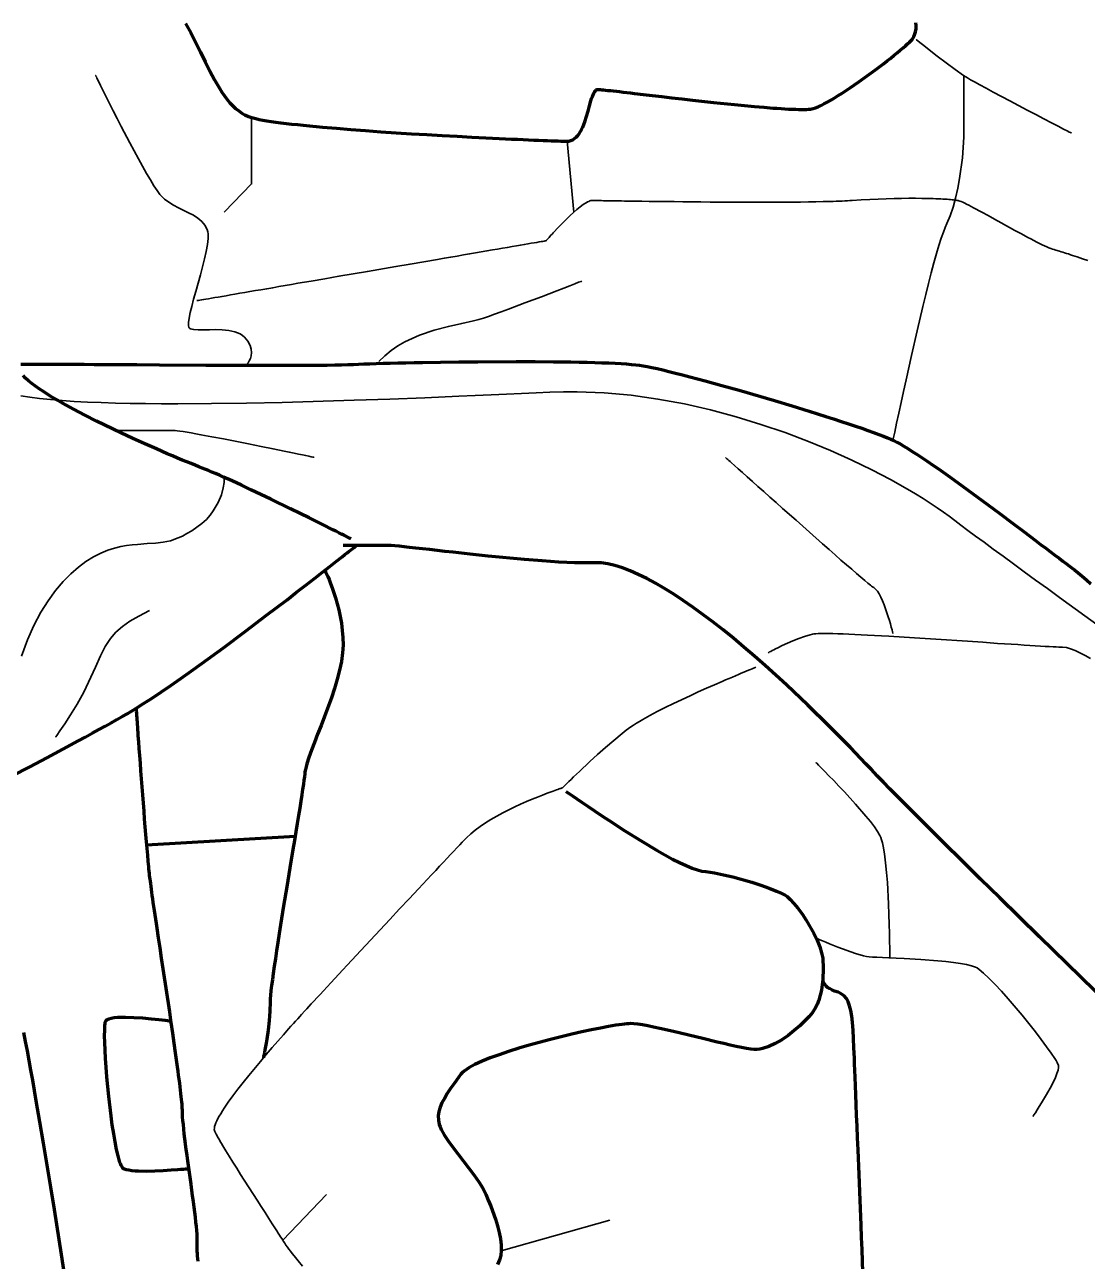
# Model space of a CAD drawing. Header units: inches. Extents: x 23 to 178, y 8 to 179.
# Drawn here: x 92.59 to 108.24, y 79.77 to 97.99 of the extents above; entities that cross this region are included whole.
import ezdxf

# ---------------------------------------------------------------- set-up
doc = ezdxf.new("R2010")
doc.units = ezdxf.units.IN
doc.header["$MEASUREMENT"] = 0
for name, color, linetype in [('Routes 1', 7, 'Continuous'), ('Routes 2', 7, 'Continuous'), ('Routes 3', 7, 'Continuous'), ('Routes 4', 7, 'Continuous')]:
    doc.layers.add(name, color=color, linetype=linetype)

msp = doc.modelspace()

# ---------------------------------------------------------------- linework, layer by layer
at = {"layer": 'Routes 1', "color": 7, "lineweight": 158, "true_color": 0xffffff}
for points in [[(92.403, 86.922), (92.661, 87.058), (92.91, 87.19), (93.147, 87.316), (93.372, 87.437), (93.478, 87.494), (93.58, 87.55), (93.678, 87.604), (93.772, 87.655), (93.86, 87.705), (93.943, 87.752), (94.021, 87.796), (94.094, 87.838), (94.16, 87.877), (94.221, 87.914), (94.338, 87.987), (94.465, 88.069), (94.599, 88.159), (94.741, 88.255), (94.888, 88.358), (95.04, 88.466), (95.196, 88.578), (95.514, 88.811), (95.835, 89.05), (96.15, 89.288), (96.302, 89.404), (96.45, 89.518), (96.592, 89.627), (96.727, 89.732), (96.854, 89.831), (96.973, 89.923), (97.081, 90.008), (97.179, 90.084), (97.264, 90.151), (97.302, 90.181), (97.336, 90.208), (97.367, 90.233), (97.394, 90.254), (97.417, 90.273), (97.437, 90.288), (97.452, 90.3), (97.463, 90.309), (97.47, 90.314), (97.472, 90.316)], [(108.749, 83.367), (108.14, 83.961), (107.534, 84.551), (107.237, 84.842), (106.947, 85.126), (106.664, 85.404), (106.392, 85.673), (106.13, 85.931), (106.004, 86.056), (105.882, 86.178), (105.764, 86.296), (105.649, 86.411), (105.539, 86.523), (105.433, 86.63), (105.331, 86.733), (105.235, 86.832), (105.144, 86.926), (105.057, 87.015), (104.977, 87.1), (104.9, 87.181), (104.747, 87.341), (104.436, 87.657), (104.122, 87.966), (103.806, 88.265), (103.491, 88.551), (103.335, 88.688), (103.179, 88.821), (103.025, 88.949), (102.873, 89.072), (102.723, 89.19), (102.575, 89.301), (102.429, 89.407), (102.286, 89.506), (102.146, 89.598), (102.01, 89.683), (101.877, 89.76), (101.748, 89.83), (101.624, 89.891), (101.504, 89.943), (101.389, 89.987), (101.279, 90.021), (101.174, 90.045), (101.075, 90.059), (100.982, 90.063), (100.889, 90.06), (100.79, 90.061), (100.684, 90.063), (100.571, 90.067), (100.454, 90.072), (100.206, 90.088), (99.947, 90.109), (99.412, 90.16), (99.149, 90.188), (98.897, 90.216), (98.776, 90.23), (98.66, 90.243), (98.549, 90.256), (98.444, 90.268), (98.347, 90.279), (98.256, 90.288), (98.174, 90.297), (98.101, 90.304), (98.038, 90.31), (97.984, 90.314), (97.942, 90.316), (97.911, 90.316), (97.787, 90.316), (97.662, 90.316), (97.543, 90.316), (97.437, 90.316), (97.391, 90.316), (97.352, 90.316), (97.319, 90.316), (97.295, 90.316), (97.28, 90.316), (97.275, 90.316)]]:
    msp.add_lwpolyline(points, dxfattribs=at)
at = {"layer": 'Routes 2', "color": 7, "lineweight": 106, "true_color": 0xffffff}
for points in [[(97.388, 90.415), (97.385, 90.417), (97.376, 90.421), (97.361, 90.428), (97.341, 90.438), (97.316, 90.451), (97.287, 90.466), (97.252, 90.483), (97.214, 90.503), (97.171, 90.525), (97.124, 90.548), (97.074, 90.573), (97.021, 90.6), (96.964, 90.628), (96.905, 90.658), (96.778, 90.721), (96.644, 90.787), (96.503, 90.856), (96.211, 90.998), (95.919, 91.138), (95.778, 91.204), (95.643, 91.266), (95.516, 91.324), (95.456, 91.35), (95.398, 91.375), (95.344, 91.398), (95.293, 91.419), (95.201, 91.456), (95.151, 91.476), (95.096, 91.498), (95.037, 91.522), (94.974, 91.547), (94.907, 91.575), (94.837, 91.604), (94.763, 91.635), (94.687, 91.668), (94.526, 91.738), (94.356, 91.812), (94.181, 91.891), (94.003, 91.973), (93.646, 92.145), (93.472, 92.233), (93.304, 92.322), (93.145, 92.41), (93.069, 92.454), (92.997, 92.497), (92.928, 92.54), (92.862, 92.582), (92.801, 92.624), (92.743, 92.664), (92.691, 92.704), (92.643, 92.743), (92.6, 92.781), (92.563, 92.818)], [(93.178, 79.551), (93.128, 79.877), (93.025, 80.535), (92.972, 80.864), (92.919, 81.19), (92.865, 81.513), (92.811, 81.83), (92.757, 82.14), (92.731, 82.292), (92.704, 82.441), (92.678, 82.587), (92.652, 82.731), (92.626, 82.872), (92.6, 83.009), (92.575, 83.143)]]:
    msp.add_lwpolyline(points, dxfattribs=at)
at = {"layer": 'Routes 3', "color": 7, "lineweight": 70, "true_color": 0xffffff}
for points in [[(94.956, 98.003), (95.031, 97.864), (95.174, 97.58), (95.243, 97.44), (95.313, 97.303), (95.383, 97.172), (95.455, 97.049), (95.492, 96.992), (95.53, 96.937), (95.569, 96.885), (95.609, 96.837), (95.651, 96.792), (95.693, 96.752), (95.738, 96.715), (95.783, 96.683), (95.831, 96.656), (95.881, 96.633), (95.912, 96.623), (95.949, 96.613), (95.992, 96.602), (96.04, 96.592), (96.094, 96.582), (96.153, 96.572), (96.217, 96.562), (96.285, 96.552), (96.358, 96.543), (96.435, 96.533), (96.517, 96.523), (96.602, 96.514), (96.69, 96.505), (96.782, 96.495), (96.877, 96.486), (96.974, 96.477), (97.177, 96.46), (97.389, 96.443), (97.607, 96.426), (97.831, 96.41), (98.284, 96.38), (98.511, 96.367), (98.736, 96.354), (98.956, 96.342), (99.17, 96.33), (99.376, 96.32), (99.476, 96.315), (99.573, 96.31), (99.666, 96.306), (99.757, 96.302), (99.845, 96.298), (99.928, 96.294), (100.008, 96.291), (100.084, 96.287), (100.156, 96.284), (100.223, 96.282), (100.285, 96.28), (100.342, 96.277), (100.395, 96.276), (100.441, 96.274), (100.482, 96.273), (100.517, 96.272), (100.546, 96.271), (100.569, 96.271), (100.602, 96.273), (100.631, 96.28), (100.659, 96.292), (100.685, 96.308), (100.709, 96.328), (100.731, 96.353), (100.752, 96.38), (100.771, 96.411), (100.789, 96.444), (100.805, 96.479), (100.835, 96.555), (100.861, 96.634), (100.884, 96.714), (100.905, 96.792), (100.926, 96.864), (100.936, 96.897), (100.947, 96.927), (100.957, 96.954), (100.968, 96.978), (100.98, 96.998), (100.992, 97.014), (101.005, 97.026), (101.019, 97.032), (101.034, 97.033), (101.047, 97.032), (101.065, 97.031), (101.087, 97.029), (101.113, 97.026), (101.143, 97.023), (101.177, 97.019), (101.215, 97.015), (101.256, 97.01), (101.301, 97.005), (101.349, 97), (101.4, 96.994), (101.453, 96.988), (101.51, 96.981), (101.569, 96.974), (101.695, 96.959), (101.829, 96.944), (101.969, 96.927), (102.116, 96.91), (102.267, 96.893), (102.42, 96.876), (102.732, 96.842), (103.04, 96.81), (103.19, 96.795), (103.334, 96.782), (103.473, 96.77), (103.604, 96.759), (103.666, 96.755), (103.726, 96.751), (103.783, 96.747), (103.838, 96.744), (103.89, 96.742), (103.939, 96.74), (103.984, 96.739), (104.027, 96.738), (104.065, 96.738), (104.101, 96.739), (104.132, 96.741), (104.159, 96.743), (104.182, 96.746), (104.201, 96.75), (104.234, 96.761), (104.271, 96.776), (104.313, 96.795), (104.358, 96.818), (104.406, 96.844), (104.458, 96.873), (104.511, 96.906), (104.568, 96.941), (104.626, 96.978), (104.746, 97.058), (104.87, 97.143), (104.994, 97.232), (105.116, 97.322), (105.233, 97.41), (105.288, 97.453), (105.341, 97.495), (105.392, 97.535), (105.439, 97.573), (105.483, 97.609), (105.523, 97.643), (105.558, 97.674), (105.59, 97.702), (105.616, 97.727), (105.637, 97.748), (105.656, 97.769), (105.671, 97.791), (105.684, 97.813), (105.694, 97.835), (105.709, 97.88), (105.716, 97.925), (105.716, 97.969), (105.711, 98.011)], [(92.531, 92.986), (92.618, 92.987), (92.714, 92.987), (92.819, 92.987), (92.933, 92.987), (93.055, 92.987), (93.184, 92.986), (93.32, 92.986), (93.461, 92.985), (93.608, 92.984), (93.761, 92.983), (93.917, 92.982), (94.24, 92.98), (94.574, 92.977), (95.252, 92.973), (95.588, 92.971), (95.915, 92.97), (96.074, 92.97), (96.228, 92.97), (96.379, 92.97), (96.524, 92.97), (96.663, 92.971), (96.796, 92.972), (96.922, 92.973), (97.041, 92.974), (97.152, 92.976), (97.254, 92.978), (97.347, 92.981), (97.43, 92.984), (97.504, 92.987), (97.583, 92.99), (97.67, 92.993), (97.763, 92.996), (97.864, 92.999), (97.97, 93.002), (98.082, 93.005), (98.199, 93.008), (98.321, 93.01), (98.447, 93.013), (98.709, 93.017), (98.982, 93.02), (99.262, 93.023), (99.827, 93.025), (100.105, 93.024), (100.373, 93.022), (100.503, 93.021), (100.63, 93.019), (100.752, 93.017), (100.87, 93.014), (100.982, 93.011), (101.089, 93.007), (101.19, 93.004), (101.285, 92.999), (101.372, 92.995), (101.452, 92.989), (101.524, 92.984), (101.588, 92.977), (101.642, 92.971), (101.694, 92.963), (101.755, 92.952), (101.824, 92.937), (101.9, 92.921), (101.984, 92.901), (102.075, 92.88), (102.172, 92.856), (102.274, 92.83), (102.382, 92.802), (102.495, 92.772), (102.611, 92.741), (102.854, 92.674), (103.108, 92.602), (103.629, 92.45), (103.888, 92.371), (104.141, 92.294), (104.384, 92.217), (104.5, 92.18), (104.612, 92.144), (104.719, 92.109), (104.821, 92.075), (104.917, 92.042), (105.007, 92.011), (105.09, 91.981), (105.166, 91.953), (105.234, 91.928), (105.293, 91.904), (105.344, 91.882), (105.386, 91.863), (105.43, 91.84), (105.48, 91.813), (105.535, 91.78), (105.595, 91.743), (105.66, 91.702), (105.73, 91.657), (105.803, 91.608), (105.88, 91.556), (105.96, 91.501), (106.043, 91.443), (106.216, 91.321), (106.397, 91.191), (106.768, 90.919), (106.953, 90.782), (107.134, 90.647), (107.309, 90.516), (107.473, 90.392), (107.55, 90.333), (107.625, 90.277), (107.695, 90.223), (107.761, 90.173), (107.822, 90.127), (107.878, 90.084), (107.93, 90.045), (107.975, 90.01), (108.014, 89.98), (108.047, 89.956), (108.104, 89.912), (108.163, 89.862), (108.225, 89.809), (108.289, 89.752)], [(97.007, 89.949), (97.01, 89.944), (97.018, 89.926), (97.032, 89.899), (97.049, 89.861), (97.069, 89.814), (97.092, 89.757), (97.116, 89.693), (97.141, 89.621), (97.166, 89.543), (97.19, 89.457), (97.213, 89.367), (97.233, 89.271), (97.25, 89.17), (97.263, 89.066), (97.272, 88.959), (97.275, 88.849), (97.269, 88.733), (97.252, 88.61), (97.225, 88.482), (97.191, 88.348), (97.15, 88.212), (97.104, 88.074), (97.003, 87.8), (96.952, 87.667), (96.901, 87.539), (96.854, 87.416), (96.81, 87.301), (96.773, 87.196), (96.743, 87.101), (96.731, 87.058), (96.721, 87.018), (96.714, 86.982), (96.71, 86.949), (96.706, 86.911), (96.7, 86.861), (96.691, 86.799), (96.68, 86.725), (96.668, 86.642), (96.653, 86.549), (96.637, 86.447), (96.619, 86.338), (96.6, 86.222), (96.58, 86.099), (96.559, 85.972), (96.537, 85.84), (96.492, 85.567), (96.446, 85.287), (96.4, 85.007), (96.356, 84.732), (96.335, 84.6), (96.314, 84.471), (96.295, 84.348), (96.278, 84.23), (96.261, 84.119), (96.247, 84.015), (96.234, 83.92), (96.223, 83.834), (96.214, 83.758), (96.208, 83.693), (96.204, 83.639), (96.202, 83.598), (96.198, 83.458), (96.187, 83.315), (96.17, 83.176), (96.152, 83.047), (96.143, 82.989), (96.134, 82.936), (96.125, 82.889), (96.117, 82.848), (96.111, 82.816), (96.106, 82.791), (96.103, 82.776), (96.102, 82.771)], [(94.227, 87.917), (94.227, 87.916), (94.227, 87.91), (94.228, 87.901), (94.229, 87.889), (94.23, 87.873), (94.231, 87.855), (94.233, 87.833), (94.234, 87.808), (94.236, 87.781), (94.239, 87.751), (94.241, 87.718), (94.243, 87.683), (94.246, 87.646), (94.249, 87.606), (94.252, 87.564), (94.255, 87.52), (94.262, 87.427), (94.269, 87.328), (94.277, 87.222), (94.285, 87.112), (94.294, 86.999), (94.302, 86.882), (94.321, 86.643), (94.339, 86.404), (94.348, 86.287), (94.358, 86.172), (94.367, 86.06), (94.376, 85.954), (94.384, 85.852), (94.393, 85.757), (94.4, 85.669), (94.404, 85.628), (94.408, 85.589), (94.412, 85.552), (94.415, 85.518), (94.418, 85.487), (94.422, 85.457), (94.428, 85.403), (94.432, 85.372), (94.437, 85.337), (94.442, 85.298), (94.448, 85.256), (94.454, 85.21), (94.461, 85.162), (94.469, 85.111), (94.476, 85.056), (94.485, 85), (94.493, 84.94), (94.503, 84.879), (94.512, 84.815), (94.522, 84.748), (94.532, 84.681), (94.553, 84.539), (94.575, 84.392), (94.598, 84.24), (94.622, 84.084), (94.717, 83.447), (94.74, 83.29), (94.762, 83.136), (94.784, 82.987), (94.804, 82.843), (94.823, 82.705), (94.832, 82.64), (94.841, 82.576), (94.849, 82.515), (94.857, 82.456), (94.864, 82.399), (94.871, 82.345), (94.877, 82.294), (94.882, 82.246), (94.887, 82.202), (94.892, 82.16), (94.896, 82.122), (94.899, 82.087), (94.901, 82.056), (94.903, 82.029), (94.904, 82.006), (94.904, 81.987), (94.905, 81.946), (94.908, 81.899), (94.912, 81.846), (94.918, 81.787), (94.924, 81.722), (94.932, 81.653), (94.941, 81.579), (94.951, 81.502), (94.961, 81.422), (94.973, 81.339), (94.984, 81.255), (95.032, 80.908), (95.055, 80.737), (95.067, 80.654), (95.077, 80.574), (95.087, 80.497), (95.096, 80.423), (95.104, 80.353), (95.11, 80.288), (95.116, 80.229), (95.12, 80.175), (95.123, 80.127), (95.124, 80.086), (95.124, 80.068), (95.123, 80.053), (95.122, 80.039), (95.122, 80.022), (95.122, 80.002), (95.122, 79.979), (95.123, 79.952), (95.124, 79.922), (95.126, 79.89), (95.128, 79.854), (95.131, 79.816), (95.134, 79.774)], [(100.558, 86.694), (100.598, 86.667), (100.653, 86.629), (100.719, 86.584), (100.797, 86.53), (100.885, 86.471), (100.981, 86.406), (101.085, 86.337), (101.195, 86.264), (101.426, 86.114), (101.666, 85.965), (101.903, 85.823), (102.017, 85.759), (102.127, 85.699), (102.231, 85.647), (102.327, 85.601), (102.415, 85.565), (102.494, 85.538), (102.561, 85.521), (102.619, 85.513), (102.744, 85.494), (102.878, 85.467), (103.018, 85.435), (103.298, 85.357), (103.43, 85.315), (103.552, 85.271), (103.66, 85.227), (103.707, 85.206), (103.749, 85.185), (103.785, 85.165), (103.815, 85.145), (103.863, 85.104), (103.917, 85.046), (103.975, 84.975), (104.035, 84.891), (104.096, 84.8), (104.209, 84.603), (104.257, 84.504), (104.296, 84.408), (104.324, 84.319), (104.34, 84.239), (104.348, 84.085), (104.342, 83.925), (104.321, 83.767), (104.304, 83.692), (104.282, 83.621), (104.256, 83.554), (104.226, 83.494), (104.19, 83.44), (104.141, 83.381), (104.079, 83.314), (104.004, 83.243), (103.921, 83.172), (103.831, 83.102), (103.737, 83.038), (103.642, 82.982), (103.547, 82.937), (103.455, 82.906), (103.412, 82.898), (103.369, 82.894), (103.329, 82.895), (103.279, 82.9), (103.218, 82.91), (103.146, 82.924), (103.066, 82.94), (102.978, 82.959), (102.884, 82.981), (102.785, 83.004), (102.575, 83.055), (102.144, 83.158), (101.943, 83.204), (101.85, 83.224), (101.763, 83.241), (101.685, 83.255), (101.615, 83.266), (101.556, 83.272), (101.508, 83.275), (101.484, 83.274), (101.456, 83.272), (101.422, 83.269), (101.383, 83.264), (101.292, 83.25), (101.186, 83.232), (101.065, 83.21), (100.933, 83.183), (100.792, 83.153), (100.643, 83.119), (100.331, 83.043), (100.016, 82.958), (99.862, 82.912), (99.714, 82.865), (99.573, 82.817), (99.442, 82.769), (99.323, 82.72), (99.218, 82.671), (99.129, 82.623), (99.058, 82.575), (99.031, 82.551), (99.008, 82.528), (98.975, 82.483), (98.915, 82.397), (98.86, 82.318), (98.81, 82.244), (98.767, 82.174), (98.732, 82.107), (98.704, 82.043), (98.686, 81.979), (98.677, 81.916), (98.679, 81.853), (98.693, 81.787), (98.704, 81.754), (98.72, 81.717), (98.765, 81.637), (98.824, 81.549), (98.893, 81.454), (98.97, 81.354), (99.13, 81.147), (99.206, 81.044), (99.275, 80.945), (99.333, 80.851), (99.377, 80.763), (99.414, 80.677), (99.45, 80.585), (99.519, 80.393), (99.548, 80.296), (99.573, 80.2), (99.592, 80.107), (99.604, 80.019), (99.606, 79.937), (99.6, 79.862), (99.581, 79.796), (99.549, 79.729)], [(94.379, 85.909), (96.569, 86.035)], [(104.931, 79.614), (104.925, 79.777), (104.919, 79.948), (104.913, 80.125), (104.906, 80.306), (104.891, 80.677), (104.876, 81.051), (104.861, 81.418), (104.854, 81.594), (104.847, 81.765), (104.84, 81.928), (104.834, 82.083), (104.828, 82.228), (104.822, 82.361), (104.817, 82.482), (104.813, 82.589), (104.809, 82.68), (104.806, 82.764), (104.8, 82.918), (104.794, 83.057), (104.787, 83.18), (104.779, 83.289), (104.768, 83.384), (104.755, 83.466), (104.737, 83.536), (104.715, 83.596), (104.688, 83.644), (104.654, 83.684), (104.614, 83.714), (104.567, 83.737), (104.516, 83.755), (104.474, 83.773), (104.44, 83.791), (104.412, 83.809), (104.391, 83.827), (104.375, 83.844), (104.363, 83.859), (104.351, 83.886), (104.348, 83.903), (104.349, 83.91)], [(94.737, 83.308), (94.732, 83.308), (94.715, 83.311), (94.689, 83.314), (94.655, 83.319), (94.612, 83.324), (94.564, 83.33), (94.452, 83.342), (94.326, 83.354), (94.196, 83.362), (94.069, 83.366), (93.955, 83.363), (93.905, 83.358), (93.862, 83.351), (93.826, 83.342), (93.798, 83.329), (93.779, 83.314), (93.774, 83.304), (93.769, 83.29), (93.766, 83.27), (93.763, 83.245), (93.761, 83.215), (93.76, 83.18), (93.759, 83.097), (93.761, 82.998), (93.765, 82.886), (93.772, 82.763), (93.781, 82.631), (93.792, 82.492), (93.819, 82.205), (93.853, 81.919), (93.872, 81.782), (93.892, 81.652), (93.913, 81.532), (93.935, 81.423), (93.957, 81.329), (93.98, 81.251), (93.992, 81.219), (94.004, 81.192), (94.016, 81.17), (94.027, 81.153), (94.039, 81.142), (94.052, 81.136), (94.082, 81.127), (94.119, 81.119), (94.163, 81.113), (94.211, 81.109), (94.264, 81.106), (94.38, 81.104), (94.503, 81.107), (94.626, 81.112), (94.742, 81.119), (94.844, 81.126), (94.888, 81.13), (94.926, 81.133), (94.957, 81.136), (94.98, 81.138), (94.995, 81.14), (95, 81.14)]]:
    msp.add_lwpolyline(points, dxfattribs=at)
at = {"layer": 'Routes 4', "color": 7, "lineweight": 35, "true_color": 0xffffff}
for points in [[(108.003, 96.389), (108, 96.391), (107.989, 96.396), (107.972, 96.405), (107.95, 96.417), (107.887, 96.449), (107.806, 96.492), (107.708, 96.543), (107.598, 96.6), (107.478, 96.663), (107.352, 96.729), (107.095, 96.864), (106.971, 96.93), (106.853, 96.992), (106.746, 97.049), (106.653, 97.1), (106.576, 97.142), (106.545, 97.16), (106.519, 97.174), (106.471, 97.204), (106.415, 97.24), (106.292, 97.327), (106.027, 97.524), (105.907, 97.618), (105.854, 97.659), (105.808, 97.696), (105.77, 97.726), (105.741, 97.749), (105.723, 97.764), (105.716, 97.769)], [(93.63, 97.24), (93.632, 97.237), (93.635, 97.23), (93.642, 97.217), (93.65, 97.2), (93.673, 97.153), (93.705, 97.09), (93.743, 97.013), (93.787, 96.924), (93.837, 96.825), (93.891, 96.718), (93.948, 96.605), (94.009, 96.487), (94.135, 96.247), (94.261, 96.011), (94.323, 95.9), (94.382, 95.795), (94.438, 95.7), (94.49, 95.615), (94.537, 95.543), (94.579, 95.485), (94.614, 95.444), (94.644, 95.417), (94.708, 95.37), (94.778, 95.328), (94.852, 95.29), (95.001, 95.217), (95.071, 95.179), (95.136, 95.137), (95.193, 95.089), (95.239, 95.034), (95.273, 94.969), (95.283, 94.936), (95.287, 94.907), (95.289, 94.873), (95.288, 94.835), (95.278, 94.747), (95.261, 94.647), (95.236, 94.537), (95.207, 94.421), (95.174, 94.3), (95.106, 94.059), (95.074, 93.944), (95.046, 93.836), (95.024, 93.745), (95.008, 93.666), (95, 93.6), (94.999, 93.574), (95, 93.551), (95.004, 93.533), (95.011, 93.52), (95.015, 93.516), (95.02, 93.513), (95.029, 93.508), (95.051, 93.501), (95.077, 93.496), (95.142, 93.491), (95.221, 93.492), (95.308, 93.494), (95.402, 93.496), (95.497, 93.493), (95.591, 93.484), (95.679, 93.465), (95.758, 93.432), (95.793, 93.41), (95.825, 93.384), (95.875, 93.323), (95.907, 93.263), (95.923, 93.207), (95.928, 93.156), (95.922, 93.11), (95.91, 93.07), (95.893, 93.035), (95.876, 93.008), (95.86, 92.987), (95.848, 92.975), (95.844, 92.97)], [(105.375, 91.868), (105.4, 91.987), (105.429, 92.12), (105.46, 92.265), (105.494, 92.42), (105.53, 92.585), (105.567, 92.756), (105.647, 93.114), (105.731, 93.478), (105.815, 93.837), (105.857, 94.01), (105.899, 94.175), (105.939, 94.333), (105.978, 94.48), (106.016, 94.615), (106.052, 94.736), (106.085, 94.842), (106.117, 94.931), (106.145, 95.001), (106.17, 95.056), (106.218, 95.172), (106.26, 95.298), (106.297, 95.433), (106.33, 95.576), (106.357, 95.723), (106.397, 96.027), (106.418, 96.33), (106.421, 96.477), (106.421, 96.617), (106.421, 96.741), (106.42, 96.851), (106.42, 96.945), (106.42, 97.025), (106.42, 97.092), (106.421, 97.145), (106.421, 97.186), (106.421, 97.214), (106.421, 97.231), (106.421, 97.236)], [(95.525, 95.227), (95.928, 95.641), (95.928, 96.619)], [(100.577, 96.271), (100.676, 95.227)], [(95.123, 93.922), (95.126, 93.922), (95.134, 93.924), (95.148, 93.926), (95.167, 93.929), (95.192, 93.933), (95.221, 93.938), (95.255, 93.944), (95.294, 93.951), (95.337, 93.958), (95.385, 93.967), (95.437, 93.975), (95.493, 93.985), (95.552, 93.995), (95.616, 94.006), (95.683, 94.018), (95.753, 94.03), (95.827, 94.042), (95.904, 94.056), (95.984, 94.069), (96.066, 94.083), (96.151, 94.098), (96.239, 94.113), (96.329, 94.128), (96.421, 94.144), (96.515, 94.16), (96.611, 94.177), (96.807, 94.21), (97.009, 94.245), (97.215, 94.28), (97.424, 94.316), (97.634, 94.352), (98.055, 94.424), (98.263, 94.46), (98.467, 94.495), (98.667, 94.529), (98.765, 94.546), (98.861, 94.563), (98.955, 94.579), (99.047, 94.595), (99.138, 94.61), (99.225, 94.625), (99.311, 94.64), (99.394, 94.654), (99.474, 94.668), (99.551, 94.681), (99.625, 94.694), (99.696, 94.706), (99.764, 94.717), (99.828, 94.728), (99.888, 94.739), (99.945, 94.748), (99.997, 94.757), (100.045, 94.766), (100.089, 94.773), (100.129, 94.78), (100.164, 94.786), (100.194, 94.791), (100.219, 94.795), (100.239, 94.799), (100.253, 94.801), (100.263, 94.803), (100.266, 94.804), (100.267, 94.804), (100.269, 94.806), (100.273, 94.811), (100.279, 94.818), (100.287, 94.828), (100.297, 94.839), (100.309, 94.852), (100.322, 94.867), (100.337, 94.884), (100.353, 94.901), (100.371, 94.921), (100.389, 94.941), (100.43, 94.985), (100.474, 95.031), (100.521, 95.079), (100.569, 95.128), (100.619, 95.176), (100.669, 95.222), (100.718, 95.265), (100.766, 95.304), (100.812, 95.337), (100.834, 95.352), (100.854, 95.364), (100.874, 95.375), (100.893, 95.384), (100.911, 95.39), (100.927, 95.395), (100.942, 95.396), (100.949, 95.396), (100.96, 95.396), (100.973, 95.396), (100.989, 95.396), (101.008, 95.396), (101.03, 95.395), (101.054, 95.395), (101.08, 95.395), (101.109, 95.394), (101.141, 95.394), (101.174, 95.393), (101.21, 95.393), (101.248, 95.392), (101.288, 95.391), (101.33, 95.391), (101.374, 95.39), (101.42, 95.389), (101.467, 95.389), (101.517, 95.388), (101.568, 95.387), (101.674, 95.386), (101.786, 95.384), (101.904, 95.383), (102.025, 95.381), (102.151, 95.38), (102.281, 95.378), (102.413, 95.377), (102.547, 95.376), (102.683, 95.374), (103.233, 95.371), (103.369, 95.371), (103.503, 95.371), (103.635, 95.371), (103.765, 95.372), (103.89, 95.373), (104.012, 95.374), (104.129, 95.376), (104.241, 95.377), (104.347, 95.38), (104.398, 95.381), (104.447, 95.382), (104.495, 95.384), (104.54, 95.385), (104.584, 95.387), (104.626, 95.389), (104.666, 95.391), (104.703, 95.393), (104.739, 95.395), (104.773, 95.398), (104.905, 95.406), (105.033, 95.413), (105.157, 95.418), (105.277, 95.423), (105.392, 95.426), (105.502, 95.428), (105.607, 95.429), (105.707, 95.429), (105.8, 95.428), (105.888, 95.426), (105.929, 95.425), (105.969, 95.424), (106.007, 95.423), (106.043, 95.421), (106.078, 95.42), (106.111, 95.418), (106.142, 95.416), (106.171, 95.414), (106.198, 95.412), (106.224, 95.41), (106.247, 95.408), (106.268, 95.406), (106.288, 95.404), (106.305, 95.402), (106.32, 95.399), (106.333, 95.397), (106.346, 95.394), (106.362, 95.388), (106.381, 95.381), (106.404, 95.37), (106.431, 95.358), (106.46, 95.344), (106.492, 95.328), (106.526, 95.31), (106.563, 95.29), (106.602, 95.269), (106.643, 95.247), (106.686, 95.224), (106.776, 95.174), (106.871, 95.121), (106.969, 95.067), (107.168, 94.957), (107.266, 94.904), (107.36, 94.853), (107.406, 94.83), (107.45, 94.807), (107.492, 94.785), (107.533, 94.765), (107.571, 94.746), (107.608, 94.729), (107.641, 94.714), (107.672, 94.701), (107.701, 94.69), (107.726, 94.681), (107.748, 94.674), (107.76, 94.671), (107.775, 94.667), (107.791, 94.662), (107.809, 94.656), (107.829, 94.65), (107.851, 94.643), (107.875, 94.635), (107.901, 94.627), (107.929, 94.618), (107.958, 94.609), (107.989, 94.598), (108.021, 94.588), (108.09, 94.565), (108.165, 94.54), (108.245, 94.514)], [(97.802, 93.025), (97.89, 93.111), (97.984, 93.188), (98.083, 93.256), (98.185, 93.316), (98.399, 93.413), (98.615, 93.486), (98.826, 93.542), (99.024, 93.587), (99.199, 93.625), (99.276, 93.645), (99.344, 93.665), (99.416, 93.69), (99.504, 93.721), (99.604, 93.758), (99.714, 93.798), (99.952, 93.888), (100.196, 93.98), (100.424, 94.068), (100.525, 94.107), (100.614, 94.142), (100.688, 94.17), (100.745, 94.192), (100.781, 94.206), (100.793, 94.211)], [(108.59, 88.999), (108.203, 89.28), (107.83, 89.55), (107.65, 89.681), (107.476, 89.807), (107.309, 89.929), (107.148, 90.046), (106.996, 90.158), (106.852, 90.263), (106.717, 90.363), (106.592, 90.455), (106.478, 90.539), (106.375, 90.616), (106.284, 90.685), (106.203, 90.746), (106.117, 90.809), (106.024, 90.873), (105.925, 90.939), (105.819, 91.007), (105.707, 91.076), (105.589, 91.145), (105.336, 91.287), (105.062, 91.43), (104.768, 91.572), (104.457, 91.713), (104.129, 91.848), (103.787, 91.978), (103.431, 92.1), (103.065, 92.213), (102.689, 92.313), (102.304, 92.401), (101.914, 92.473), (101.519, 92.528), (101.121, 92.565), (100.722, 92.581), (100.522, 92.58), (100.323, 92.574), (100.119, 92.565), (99.906, 92.555), (99.685, 92.545), (99.457, 92.534), (99.221, 92.524), (98.98, 92.513), (98.481, 92.493), (97.966, 92.472), (97.44, 92.454), (96.378, 92.423), (95.853, 92.412), (95.34, 92.405), (94.843, 92.403), (94.602, 92.404), (94.368, 92.406), (94.141, 92.409), (93.922, 92.414), (93.711, 92.421), (93.509, 92.429), (93.317, 92.439), (93.136, 92.451), (92.965, 92.465), (92.806, 92.481), (92.66, 92.499), (92.527, 92.519)], [(96.851, 91.614), (96.846, 91.616), (96.83, 91.619), (96.805, 91.624), (96.77, 91.631), (96.727, 91.64), (96.676, 91.651), (96.618, 91.663), (96.554, 91.676), (96.483, 91.691), (96.408, 91.706), (96.245, 91.739), (96.068, 91.775), (95.885, 91.812), (95.516, 91.885), (95.342, 91.918), (95.181, 91.948), (95.107, 91.961), (95.039, 91.973), (94.977, 91.984), (94.921, 91.993), (94.873, 92), (94.833, 92.005), (94.801, 92.008), (94.779, 92.01), (94.739, 92.01), (94.689, 92.01), (94.631, 92.01), (94.567, 92.01), (94.428, 92.01), (94.283, 92.01), (94.147, 92.01), (94.086, 92.01), (94.033, 92.01), (93.988, 92.01), (93.955, 92.01), (93.933, 92.01), (93.926, 92.01)], [(102.907, 91.614), (102.909, 91.613), (102.913, 91.609), (102.92, 91.603), (102.93, 91.594), (102.943, 91.583), (102.958, 91.569), (102.975, 91.553), (102.995, 91.535), (103.042, 91.494), (103.097, 91.445), (103.159, 91.389), (103.229, 91.327), (103.304, 91.259), (103.386, 91.186), (103.471, 91.11), (103.561, 91.03), (103.655, 90.947), (103.75, 90.861), (103.947, 90.687), (104.145, 90.511), (104.339, 90.34), (104.433, 90.257), (104.523, 90.178), (104.609, 90.102), (104.691, 90.031), (104.768, 89.965), (104.838, 89.904), (104.902, 89.85), (104.958, 89.802), (105.006, 89.762), (105.026, 89.746), (105.045, 89.731), (105.06, 89.718), (105.074, 89.708), (105.084, 89.701), (105.092, 89.695), (105.119, 89.674), (105.145, 89.642), (105.171, 89.602), (105.196, 89.554), (105.22, 89.501), (105.244, 89.444), (105.286, 89.326), (105.305, 89.267), (105.322, 89.211), (105.337, 89.16), (105.35, 89.114), (105.361, 89.075), (105.368, 89.045), (105.373, 89.027), (105.374, 89.022), (105.375, 89.02)], [(95.525, 91.319), (95.525, 91.314), (95.525, 91.3), (95.524, 91.277), (95.522, 91.246), (95.509, 91.165), (95.483, 91.063), (95.436, 90.947), (95.364, 90.825), (95.317, 90.763), (95.262, 90.701), (95.197, 90.642), (95.123, 90.585), (95.047, 90.534), (94.976, 90.491), (94.911, 90.455), (94.849, 90.427), (94.734, 90.386), (94.624, 90.363), (94.512, 90.35), (94.389, 90.343), (94.25, 90.333), (94.171, 90.326), (94.086, 90.316), (94.001, 90.302), (93.908, 90.279), (93.81, 90.247), (93.707, 90.203), (93.6, 90.148), (93.489, 90.08), (93.377, 89.998), (93.264, 89.9), (93.152, 89.786), (93.04, 89.654), (92.931, 89.503), (92.825, 89.332), (92.723, 89.14), (92.626, 88.926), (92.537, 88.688)], [(94.424, 89.357), (94.268, 89.276), (94.137, 89.201), (94.026, 89.124), (93.931, 89.04), (93.848, 88.944), (93.773, 88.83), (93.702, 88.691), (93.63, 88.523), (93.457, 88.154), (93.359, 87.981), (93.263, 87.824), (93.177, 87.69), (93.106, 87.586), (93.059, 87.518), (93.046, 87.5), (93.041, 87.494)], [(108.284, 88.652), (108.205, 88.696), (108.129, 88.736), (108.057, 88.768), (107.99, 88.794), (107.929, 88.812), (107.874, 88.82), (107.85, 88.821), (107.819, 88.821), (107.779, 88.823), (107.732, 88.825), (107.677, 88.827), (107.615, 88.831), (107.546, 88.835), (107.471, 88.839), (107.391, 88.844), (107.305, 88.85), (107.214, 88.856), (107.118, 88.862), (107.018, 88.869), (106.915, 88.875), (106.699, 88.89), (106.473, 88.905), (106.005, 88.936), (105.771, 88.951), (105.54, 88.965), (105.316, 88.979), (105.208, 88.985), (105.103, 88.991), (105.002, 88.996), (104.904, 89.001), (104.811, 89.006), (104.723, 89.01), (104.639, 89.013), (104.562, 89.016), (104.49, 89.018), (104.425, 89.019), (104.367, 89.02), (104.316, 89.02), (104.273, 89.019), (104.238, 89.017), (104.211, 89.014), (104.192, 89.01), (104.153, 89.001), (104.071, 88.978), (103.986, 88.948), (103.902, 88.914), (103.821, 88.879), (103.745, 88.843), (103.677, 88.81), (103.646, 88.795), (103.619, 88.78), (103.595, 88.768), (103.575, 88.757), (103.558, 88.748), (103.546, 88.741), (103.539, 88.737), (103.536, 88.736)], [(103.357, 88.523), (103.354, 88.522), (103.347, 88.519), (103.335, 88.515), (103.319, 88.508), (103.299, 88.5), (103.274, 88.49), (103.246, 88.478), (103.215, 88.465), (103.179, 88.451), (103.141, 88.435), (103.1, 88.417), (103.056, 88.399), (103.01, 88.379), (102.961, 88.358), (102.91, 88.337), (102.857, 88.314), (102.745, 88.265), (102.629, 88.214), (102.508, 88.16), (102.386, 88.104), (102.14, 87.987), (102.02, 87.928), (101.904, 87.869), (101.794, 87.811), (101.692, 87.754), (101.643, 87.726), (101.598, 87.698), (101.555, 87.671), (101.515, 87.645), (101.478, 87.62), (101.444, 87.595), (101.384, 87.547), (101.262, 87.446), (101.141, 87.341), (101.023, 87.236), (100.91, 87.133), (100.857, 87.083), (100.806, 87.035), (100.758, 86.99), (100.713, 86.947), (100.671, 86.907), (100.634, 86.871), (100.6, 86.839), (100.571, 86.81), (100.547, 86.787), (100.528, 86.768), (100.515, 86.755), (100.511, 86.75), (100.508, 86.748), (100.505, 86.746), (100.502, 86.745), (100.495, 86.742), (100.485, 86.739), (100.472, 86.735), (100.456, 86.73), (100.438, 86.723), (100.417, 86.716), (100.394, 86.708), (100.369, 86.699), (100.341, 86.689), (100.28, 86.667), (100.213, 86.641), (100.139, 86.612), (100.06, 86.58), (99.977, 86.545), (99.891, 86.507), (99.804, 86.467), (99.715, 86.424), (99.627, 86.379), (99.539, 86.332), (99.454, 86.283), (99.372, 86.232), (99.294, 86.179), (99.221, 86.125), (99.155, 86.069), (99.095, 86.012), (99.065, 85.981), (99.031, 85.946), (98.994, 85.906), (98.952, 85.863), (98.908, 85.816), (98.86, 85.765), (98.809, 85.711), (98.755, 85.654), (98.698, 85.594), (98.64, 85.531), (98.579, 85.466), (98.516, 85.399), (98.451, 85.33), (98.385, 85.259), (98.248, 85.113), (98.108, 84.963), (97.965, 84.81), (97.679, 84.503), (97.539, 84.353), (97.404, 84.207), (97.338, 84.137), (97.274, 84.068), (97.212, 84.001), (97.152, 83.937), (97.095, 83.875), (97.04, 83.815), (96.987, 83.759), (96.937, 83.705), (96.891, 83.655), (96.848, 83.608), (96.808, 83.565), (96.772, 83.527), (96.74, 83.492), (96.712, 83.462), (96.664, 83.409), (96.637, 83.379), (96.607, 83.347), (96.576, 83.312), (96.543, 83.276), (96.508, 83.237), (96.472, 83.197), (96.396, 83.11), (96.315, 83.018), (96.231, 82.922), (96.145, 82.822), (96.058, 82.719), (95.887, 82.511), (95.804, 82.408), (95.726, 82.307), (95.652, 82.21), (95.585, 82.117), (95.554, 82.072), (95.526, 82.029), (95.499, 81.988), (95.474, 81.948), (95.452, 81.911), (95.433, 81.876), (95.416, 81.843), (95.403, 81.812), (95.392, 81.784), (95.384, 81.758), (95.38, 81.735), (95.379, 81.716), (95.382, 81.699), (95.388, 81.684), (95.397, 81.667), (95.407, 81.647), (95.419, 81.624), (95.433, 81.599), (95.449, 81.571), (95.467, 81.541), (95.485, 81.509), (95.506, 81.475), (95.55, 81.401), (95.6, 81.321), (95.653, 81.236), (95.709, 81.146), (95.767, 81.054), (96.01, 80.673), (96.07, 80.58), (96.127, 80.491), (96.182, 80.407), (96.232, 80.327), (96.279, 80.254), (96.301, 80.221), (96.321, 80.189), (96.339, 80.16), (96.356, 80.133), (96.372, 80.108), (96.386, 80.086), (96.4, 80.064), (96.416, 80.04), (96.434, 80.013), (96.455, 79.985), (96.477, 79.955), (96.501, 79.923), (96.526, 79.889), (96.554, 79.854), (96.613, 79.78), (96.677, 79.701)], [(104.243, 87.118), (104.245, 87.115), (104.252, 87.109), (104.278, 87.083), (104.318, 87.043), (104.37, 86.99), (104.432, 86.926), (104.502, 86.853), (104.579, 86.773), (104.659, 86.687), (104.822, 86.509), (104.975, 86.332), (105.042, 86.249), (105.101, 86.172), (105.148, 86.104), (105.183, 86.045), (105.196, 86.015), (105.208, 85.979), (105.22, 85.936), (105.231, 85.887), (105.25, 85.774), (105.267, 85.644), (105.281, 85.502), (105.292, 85.351), (105.31, 85.038), (105.316, 84.884), (105.32, 84.738), (105.323, 84.603), (105.325, 84.484), (105.327, 84.384), (105.327, 84.343), (105.327, 84.308), (105.328, 84.28), (105.328, 84.259), (105.328, 84.246), (105.328, 84.242)], [(107.435, 81.906), (107.439, 81.913), (107.452, 81.933), (107.473, 81.963), (107.499, 82.004), (107.53, 82.052), (107.564, 82.107), (107.637, 82.23), (107.709, 82.359), (107.768, 82.483), (107.79, 82.539), (107.806, 82.588), (107.813, 82.63), (107.811, 82.663), (107.805, 82.68), (107.794, 82.702), (107.778, 82.73), (107.758, 82.762), (107.705, 82.841), (107.638, 82.934), (107.56, 83.04), (107.472, 83.154), (107.277, 83.398), (107.073, 83.639), (106.972, 83.752), (106.877, 83.855), (106.789, 83.945), (106.709, 84.019), (106.642, 84.074), (106.613, 84.094), (106.588, 84.107), (106.532, 84.127), (106.458, 84.145), (106.369, 84.162), (106.267, 84.176), (106.155, 84.188), (106.036, 84.2), (105.786, 84.218), (105.539, 84.232), (105.423, 84.237), (105.315, 84.242), (105.22, 84.247), (105.138, 84.251), (105.072, 84.254), (105.026, 84.258), (104.987, 84.264), (104.939, 84.275), (104.825, 84.309), (104.564, 84.402), (104.441, 84.451), (104.387, 84.473), (104.339, 84.493), (104.299, 84.509), (104.269, 84.522), (104.25, 84.53), (104.243, 84.533)], [(97.03, 80.758), (96.386, 80.086)], [(101.207, 80.382), (99.606, 79.93)]]:
    msp.add_lwpolyline(points, dxfattribs=at)

doc.saveas('drawing.dxf')
